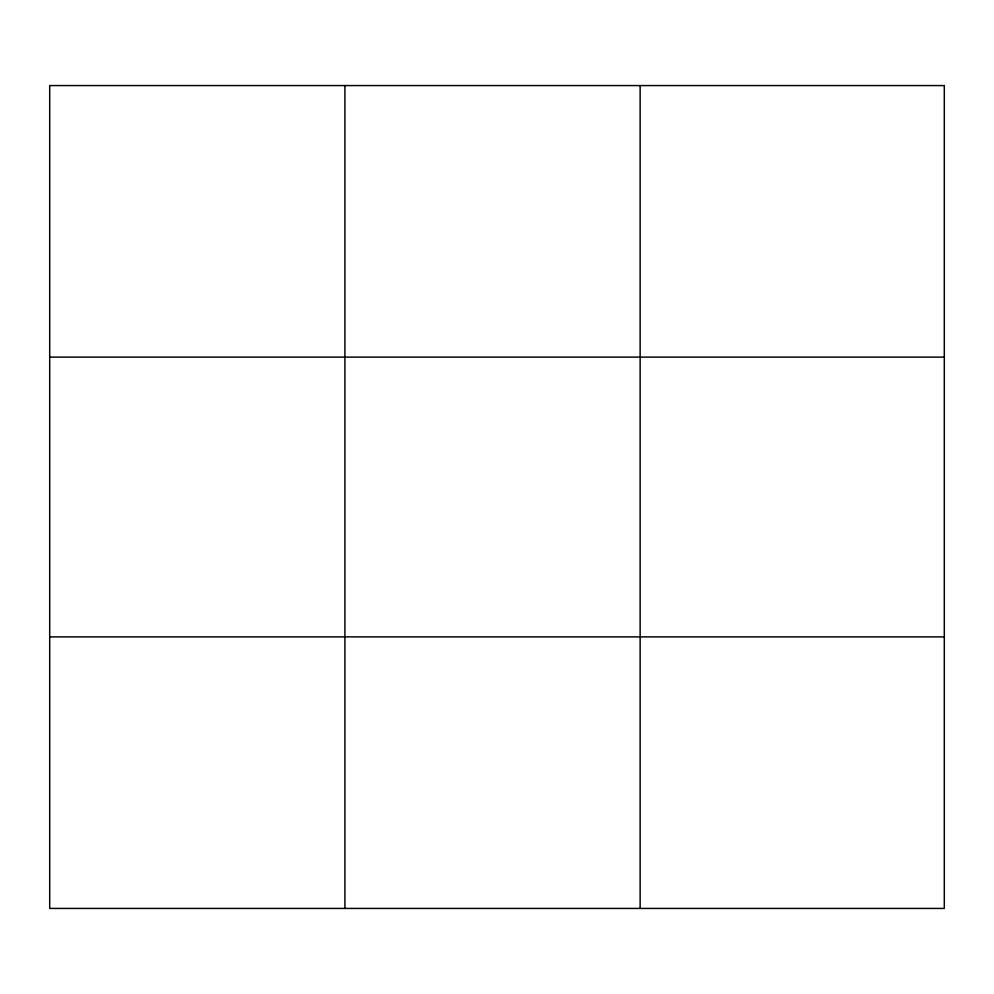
<?xml version="1.0" encoding="UTF-8"?>
<svg xmlns="http://www.w3.org/2000/svg" width="994" height="994" viewBox="0 0 994 994"><rect width="100%" height="100%" fill="white"/><g stroke="black" fill="none" stroke-linecap="round" stroke-linejoin="round"><path stroke-width="1.49" d="M344.918 85.571L344.918 908.429M640.136 85.571L640.136 908.429M49.7 357.119L944.3 357.119M49.7 636.881L944.3 636.881M944.3 85.571L944.3 908.429L49.7 908.429L49.7 85.571L944.3 85.571"/></g></svg>
